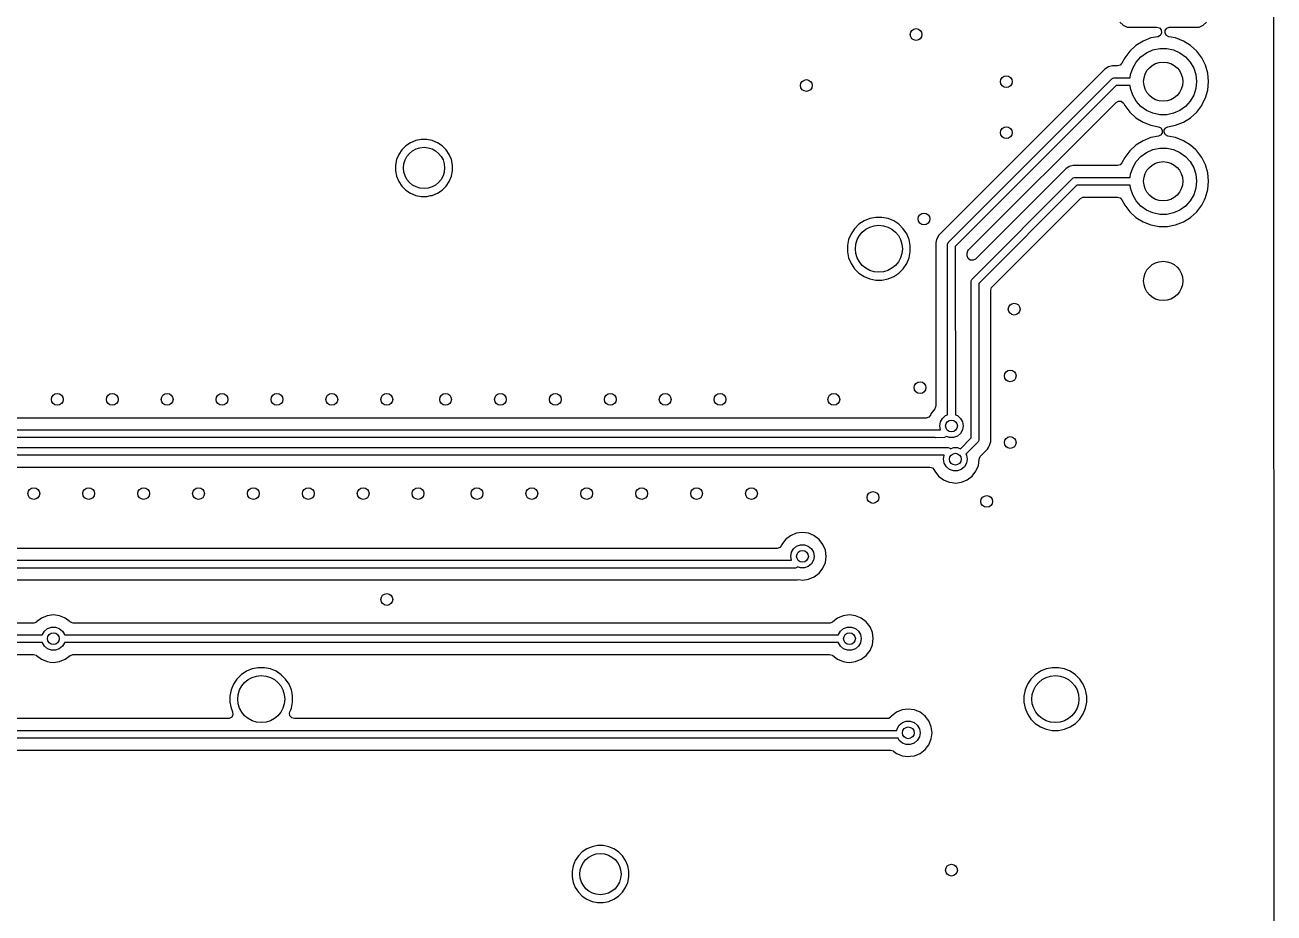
# Model space of a CAD drawing. Extents: x 0.7 to 11, y -6.1 to -1.6.
# Drawn here: x 9.727 to 10.981, y -4.897 to -4.006 of the extents above; entities that cross this region are included whole.
import ezdxf

# ---------------------------------------------------------------- set-up
doc = ezdxf.new("R2010")
doc.units = 0
doc.header["$MEASUREMENT"] = 0
doc.layers.add('BLACK', color=7, linetype='CONTINUOUS')

msp = doc.modelspace()

# ---------------------------------------------------------------- linework, layer by layer
at = {"layer": 'BLACK', "linetype": 'CONTINUOUS'}
for p, q in [((10.98, -2.3775), (10.9813, -5.1234)), ((10.8267, -4.0033), (10.8298, -4.0064)), ((10.8298, -4.0064), (10.8339, -4.0082)), ((10.8339, -4.0082), (10.8348, -4.0083)), ((10.8348, -4.0083), (10.8635, -4.0083)), ((10.8635, -4.0083), (10.8662, -4.0091)), ((10.8662, -4.0091), (10.868, -4.0111)), ((10.868, -4.0111), (10.8684, -4.0139)), ((10.8719, -4.0143), (10.872, -4.0116)), ((10.872, -4.0116), (10.8736, -4.0093)), ((10.8736, -4.0093), (10.8761, -4.0083)), ((10.8761, -4.0083), (10.8766, -4.0083)), ((10.8766, -4.0083), (10.9053, -4.0083)), ((10.9053, -4.0083), (10.9063, -4.0082)), ((10.9053, -4.0083), (10.9053, -4.0083)), ((10.9053, -4.0083), (10.9053, -4.0083)), ((10.9063, -4.0082), (10.9103, -4.0064)), ((10.9063, -4.0082), (10.9063, -4.0082)), ((10.9063, -4.0082), (10.9063, -4.0082)), ((10.9103, -4.0064), (10.9135, -4.0033)), ((10.8498, -4.0223), (10.8427, -4.0267)), ((10.8576, -4.0192), (10.8498, -4.0223)), ((10.8498, -4.0223), (10.8498, -4.0223)), ((10.8622, -4.0184), (10.8576, -4.0192)), ((10.8576, -4.0192), (10.8576, -4.0192)), ((10.8576, -4.0192), (10.8576, -4.0192)), ((10.8644, -4.018), (10.8622, -4.0184)), ((10.8649, -4.0179), (10.8644, -4.018)), ((10.8672, -4.0164), (10.8649, -4.0179)), ((10.8684, -4.0139), (10.8672, -4.0164)), ((10.8733, -4.0167), (10.8719, -4.0143)), ((10.8757, -4.018), (10.8733, -4.0167)), ((10.8825, -4.0192), (10.8757, -4.018)), ((10.8864, -4.0208), (10.8825, -4.0192)), ((10.8904, -4.0223), (10.8864, -4.0208)), ((10.8975, -4.0267), (10.8904, -4.0223)), ((10.8904, -4.0223), (10.8904, -4.0223)), ((10.8365, -4.0323), (10.8314, -4.039)), ((10.8427, -4.0267), (10.8365, -4.0323)), ((10.8477, -4.0381), (10.8533, -4.034)), ((10.8533, -4.034), (10.8597, -4.0312)), ((10.8597, -4.0312), (10.8666, -4.0297)), ((10.8666, -4.0297), (10.8736, -4.0297)), ((10.8736, -4.0297), (10.8804, -4.0312)), ((10.8804, -4.0312), (10.8868, -4.034)), ((10.8868, -4.034), (10.8925, -4.0381)), ((10.9037, -4.0323), (10.8975, -4.0267)), ((10.9088, -4.039), (10.9037, -4.0323)), ((10.8152, -4.0483), (10.8116, -4.0504)), ((10.8192, -4.0472), (10.8152, -4.0483)), ((10.8152, -4.0483), (10.8152, -4.0483)), ((10.8243, -4.0472), (10.8192, -4.0472)), ((10.8268, -4.0465), (10.8243, -4.0472)), ((10.8287, -4.0445), (10.8268, -4.0465)), ((10.8314, -4.039), (10.8287, -4.0445)), ((10.8373, -4.056), (10.8395, -4.0494)), ((10.8395, -4.0494), (10.843, -4.0433)), ((10.843, -4.0433), (10.8477, -4.0381)), ((10.8925, -4.0381), (10.8972, -4.0433)), ((10.8972, -4.0433), (10.9007, -4.0494)), ((10.9007, -4.0494), (10.9028, -4.056)), ((10.9125, -4.0466), (10.9088, -4.039)), ((10.9148, -4.0546), (10.9125, -4.0466)), ((10.9125, -4.0466), (10.9125, -4.0466)), ((10.9125, -4.0466), (10.9125, -4.0466)), ((10.8116, -4.0504), (10.6449, -4.2171)), ((10.6542, -4.2246), (10.8185, -4.0602)), ((10.8185, -4.0602), (10.8191, -4.0597)), ((10.8191, -4.0597), (10.8195, -4.0595)), ((10.8195, -4.0595), (10.8205, -4.0591)), ((10.8205, -4.0591), (10.837, -4.0591)), ((10.837, -4.0591), (10.8373, -4.056)), ((10.9028, -4.056), (10.9035, -4.063)), ((10.9156, -4.063), (10.9148, -4.0546)), ((10.8228, -4.0669), (10.6613, -4.2285)), ((10.837, -4.0669), (10.8228, -4.0669)), ((10.8373, -4.0699), (10.837, -4.0669)), ((10.8395, -4.0766), (10.8373, -4.0699)), ((10.9028, -4.0699), (10.9007, -4.0766)), ((10.9035, -4.063), (10.9028, -4.0699)), ((10.9125, -4.0794), (10.9148, -4.0714)), ((10.9148, -4.0714), (10.9156, -4.063)), ((10.6747, -4.2319), (10.8227, -4.0839)), ((10.8227, -4.0839), (10.8251, -4.0825)), ((10.8251, -4.0825), (10.8278, -4.0827)), ((10.8278, -4.0827), (10.83, -4.0844)), ((10.83, -4.0844), (10.8305, -4.0851)), ((10.8305, -4.0851), (10.8314, -4.0869)), ((10.8314, -4.0869), (10.8365, -4.0936)), ((10.843, -4.0827), (10.8395, -4.0766)), ((10.8477, -4.0879), (10.843, -4.0827)), ((10.8533, -4.092), (10.8477, -4.0879)), ((10.8925, -4.0879), (10.8868, -4.092)), ((10.8972, -4.0827), (10.8925, -4.0879)), ((10.9007, -4.0766), (10.8972, -4.0827)), ((10.9037, -4.0936), (10.9088, -4.0869)), ((10.9088, -4.0869), (10.9096, -4.0851)), ((10.9096, -4.0851), (10.9125, -4.0794)), ((10.9125, -4.0794), (10.9125, -4.0794)), ((10.9125, -4.0794), (10.9125, -4.0794)), ((10.8365, -4.0936), (10.8427, -4.0993)), ((10.8427, -4.0993), (10.8498, -4.1037)), ((10.8597, -4.0948), (10.8533, -4.092)), ((10.8666, -4.0963), (10.8597, -4.0948)), ((10.8736, -4.0963), (10.8666, -4.0963)), ((10.8804, -4.0948), (10.8736, -4.0963)), ((10.8868, -4.092), (10.8804, -4.0948)), ((10.8904, -4.1037), (10.8975, -4.0993)), ((10.8975, -4.0993), (10.9037, -4.0936)), ((10.8498, -4.1037), (10.8576, -4.1067)), ((10.8576, -4.1067), (10.8654, -4.1082)), ((10.8654, -4.1082), (10.8678, -4.1094)), ((10.8678, -4.1094), (10.8692, -4.1118)), ((10.8692, -4.1118), (10.8691, -4.1146)), ((10.8709, -4.1142), (10.8711, -4.1114)), ((10.8711, -4.1114), (10.8726, -4.1092)), ((10.8726, -4.1092), (10.8748, -4.1082)), ((10.8748, -4.1082), (10.8825, -4.1067)), ((10.8825, -4.1067), (10.8904, -4.1037)), ((10.1144, -4.1243), (10.1097, -4.1274)), ((10.1196, -4.1221), (10.1144, -4.1243)), ((10.1144, -4.1243), (10.1144, -4.1243)), ((10.1251, -4.121), (10.1196, -4.1221)), ((10.1196, -4.1221), (10.1196, -4.1221)), ((10.1308, -4.121), (10.1251, -4.121)), ((10.1251, -4.121), (10.1251, -4.121)), ((10.1363, -4.1221), (10.1308, -4.121)), ((10.1308, -4.121), (10.1308, -4.121)), ((10.1415, -4.1243), (10.1363, -4.1221)), ((10.1363, -4.1221), (10.1363, -4.1221)), ((10.1462, -4.1274), (10.1415, -4.1243)), ((10.1415, -4.1243), (10.1415, -4.1243)), ((10.8498, -4.1223), (10.8427, -4.1267)), ((10.8576, -4.1192), (10.8498, -4.1223)), ((10.8498, -4.1223), (10.8498, -4.1223)), ((10.8654, -4.1178), (10.8576, -4.1192)), ((10.8576, -4.1192), (10.8576, -4.1192)), ((10.8576, -4.1192), (10.8576, -4.1192)), ((10.8675, -4.1168), (10.8654, -4.1178)), ((10.8691, -4.1146), (10.8675, -4.1168)), ((10.8723, -4.1165), (10.8709, -4.1142)), ((10.8748, -4.1178), (10.8723, -4.1165)), ((10.8825, -4.1192), (10.8748, -4.1178)), ((10.8864, -4.1208), (10.8825, -4.1192)), ((10.8904, -4.1223), (10.8864, -4.1208)), ((10.8975, -4.1267), (10.8904, -4.1223)), ((10.8904, -4.1223), (10.8904, -4.1223)), ((10.1026, -4.1361), (10.1005, -4.1413)), ((10.1058, -4.1314), (10.1026, -4.1361)), ((10.1026, -4.1361), (10.1026, -4.1361)), ((10.1097, -4.1274), (10.1058, -4.1314)), ((10.1058, -4.1314), (10.1058, -4.1314)), ((10.1097, -4.1274), (10.1097, -4.1274)), ((10.1501, -4.1314), (10.1462, -4.1274)), ((10.1462, -4.1274), (10.1462, -4.1274)), ((10.1533, -4.1361), (10.1501, -4.1314)), ((10.1501, -4.1314), (10.1501, -4.1314)), ((10.1554, -4.1413), (10.1533, -4.1361)), ((10.1533, -4.1361), (10.1533, -4.1361)), ((10.1533, -4.1361), (10.1533, -4.1361)), ((10.8365, -4.1323), (10.8314, -4.139)), ((10.8427, -4.1267), (10.8365, -4.1323)), ((10.8477, -4.1381), (10.8533, -4.134)), ((10.8533, -4.134), (10.8597, -4.1312)), ((10.8597, -4.1312), (10.8666, -4.1297)), ((10.8666, -4.1297), (10.8736, -4.1297)), ((10.8736, -4.1297), (10.8804, -4.1312)), ((10.8804, -4.1312), (10.8868, -4.134)), ((10.8868, -4.134), (10.8925, -4.1381)), ((10.9027, -4.1314), (10.8975, -4.1267)), ((10.9037, -4.1323), (10.9027, -4.1314)), ((10.9088, -4.139), (10.9037, -4.1323)), ((10.1005, -4.1413), (10.0994, -4.1468)), ((10.0994, -4.1468), (10.0994, -4.1468)), ((10.0994, -4.1468), (10.0994, -4.1524)), ((10.1005, -4.1413), (10.1005, -4.1413)), ((10.1565, -4.1468), (10.1554, -4.1413)), ((10.1554, -4.1413), (10.1554, -4.1413)), ((10.1554, -4.1413), (10.1554, -4.1413)), ((10.1565, -4.1524), (10.1565, -4.1468)), ((10.1565, -4.1468), (10.1565, -4.1468)), ((10.7722, -4.1504), (10.6816, -4.241)), ((10.7758, -4.1483), (10.7722, -4.1504)), ((10.7771, -4.1479), (10.7758, -4.1483)), ((10.7798, -4.1472), (10.7771, -4.1479)), ((10.784, -4.1472), (10.7798, -4.1472)), ((10.7843, -4.1472), (10.784, -4.1472)), ((10.8243, -4.1472), (10.7843, -4.1472)), ((10.7843, -4.1472), (10.7843, -4.1472)), ((10.8268, -4.1465), (10.8243, -4.1472)), ((10.8287, -4.1445), (10.8268, -4.1465)), ((10.8314, -4.139), (10.8287, -4.1445)), ((10.8373, -4.156), (10.8395, -4.1494)), ((10.8395, -4.1494), (10.843, -4.1433)), ((10.843, -4.1433), (10.8477, -4.1381)), ((10.8925, -4.1381), (10.8972, -4.1433)), ((10.8972, -4.1433), (10.9007, -4.1494)), ((10.9007, -4.1494), (10.9028, -4.156)), ((10.9125, -4.1466), (10.9088, -4.139)), ((10.9148, -4.1546), (10.9125, -4.1466)), ((10.9125, -4.1466), (10.9125, -4.1466)), ((10.9125, -4.1466), (10.9125, -4.1466)), ((10.0994, -4.1524), (10.0994, -4.1524)), ((10.0994, -4.1524), (10.0994, -4.1524)), ((10.0994, -4.1524), (10.1005, -4.1579)), ((10.1005, -4.1579), (10.1005, -4.1579)), ((10.1005, -4.1579), (10.1026, -4.1631)), ((10.1026, -4.1631), (10.1026, -4.1631)), ((10.1026, -4.1631), (10.1058, -4.1678)), ((10.1501, -4.1678), (10.1533, -4.1631)), ((10.1533, -4.1631), (10.1554, -4.1579)), ((10.1554, -4.1579), (10.1565, -4.1524)), ((10.6778, -4.2616), (10.7791, -4.1602)), ((10.7791, -4.1602), (10.7797, -4.1597)), ((10.7797, -4.1597), (10.7811, -4.1591)), ((10.7811, -4.1591), (10.837, -4.1591)), ((10.837, -4.1591), (10.8373, -4.156)), ((10.9028, -4.156), (10.9035, -4.163)), ((10.9035, -4.163), (10.9028, -4.1699)), ((10.9156, -4.163), (10.9148, -4.1546)), ((10.9148, -4.1714), (10.9156, -4.163)), ((10.1058, -4.1678), (10.1058, -4.1678)), ((10.1058, -4.1678), (10.1097, -4.1718)), ((10.1097, -4.1718), (10.1097, -4.1718)), ((10.1097, -4.1718), (10.1144, -4.1749)), ((10.1144, -4.1749), (10.1144, -4.1749)), ((10.1144, -4.1749), (10.1144, -4.1749)), ((10.1144, -4.1749), (10.1196, -4.1771)), ((10.1363, -4.1771), (10.1415, -4.1749)), ((10.1415, -4.1749), (10.1462, -4.1718)), ((10.1462, -4.1718), (10.1501, -4.1678)), ((10.7834, -4.1669), (10.685, -4.2655)), ((10.837, -4.1669), (10.7834, -4.1669)), ((10.8373, -4.1699), (10.837, -4.1669)), ((10.8395, -4.1766), (10.8373, -4.1699)), ((10.9028, -4.1699), (10.9007, -4.1766)), ((10.9125, -4.1794), (10.9148, -4.1714)), ((10.1196, -4.1771), (10.1196, -4.1771)), ((10.1196, -4.1771), (10.1196, -4.1771)), ((10.1196, -4.1771), (10.1251, -4.1782)), ((10.1251, -4.1782), (10.1251, -4.1782)), ((10.1251, -4.1782), (10.1308, -4.1782)), ((10.1308, -4.1782), (10.1345, -4.1774)), ((10.1345, -4.1774), (10.1363, -4.1771)), ((10.6983, -4.2689), (10.787, -4.1802)), ((10.787, -4.1802), (10.7894, -4.1789)), ((10.7894, -4.1789), (10.7904, -4.1788)), ((10.7904, -4.1788), (10.8243, -4.1788)), ((10.8243, -4.1788), (10.8269, -4.1795)), ((10.8269, -4.1795), (10.8287, -4.1815)), ((10.8287, -4.1815), (10.8314, -4.1869)), ((10.8314, -4.1869), (10.8314, -4.1869)), ((10.8314, -4.1869), (10.8365, -4.1936)), ((10.843, -4.1827), (10.8395, -4.1766)), ((10.8477, -4.1879), (10.843, -4.1827)), ((10.8533, -4.192), (10.8477, -4.1879)), ((10.8925, -4.1879), (10.8868, -4.192)), ((10.8972, -4.1827), (10.8925, -4.1879)), ((10.9007, -4.1766), (10.8972, -4.1827)), ((10.9037, -4.1936), (10.9088, -4.1869)), ((10.9088, -4.1869), (10.9115, -4.1815)), ((10.9115, -4.1815), (10.9125, -4.1794)), ((10.9125, -4.1794), (10.9125, -4.1794)), ((10.9125, -4.1794), (10.9125, -4.1794)), ((10.5755, -4.2004), (10.5697, -4.2028)), ((10.5815, -4.1992), (10.5755, -4.2004)), ((10.5755, -4.2004), (10.5755, -4.2004)), ((10.5877, -4.1992), (10.5815, -4.1992)), ((10.5815, -4.1992), (10.5815, -4.1992)), ((10.5938, -4.2004), (10.5877, -4.1992)), ((10.5877, -4.1992), (10.5877, -4.1992)), ((10.5996, -4.2028), (10.5938, -4.2004)), ((10.5938, -4.2004), (10.5938, -4.2004)), ((10.8365, -4.1936), (10.8427, -4.1993)), ((10.8427, -4.1993), (10.8498, -4.2037)), ((10.8597, -4.1948), (10.8533, -4.192)), ((10.8666, -4.1963), (10.8597, -4.1948)), ((10.8736, -4.1963), (10.8666, -4.1963)), ((10.8804, -4.1948), (10.8736, -4.1963)), ((10.8868, -4.192), (10.8804, -4.1948)), ((10.8904, -4.2037), (10.8975, -4.1993)), ((10.8975, -4.1993), (10.9037, -4.1936)), ((10.5602, -4.2106), (10.5567, -4.2158)), ((10.5646, -4.2062), (10.5602, -4.2106)), ((10.5602, -4.2106), (10.5602, -4.2106)), ((10.5697, -4.2028), (10.5646, -4.2062)), ((10.5646, -4.2062), (10.5646, -4.2062)), ((10.5697, -4.2028), (10.5697, -4.2028)), ((10.6047, -4.2062), (10.5996, -4.2028)), ((10.5996, -4.2028), (10.5996, -4.2028)), ((10.6091, -4.2106), (10.6047, -4.2062)), ((10.6047, -4.2062), (10.6047, -4.2062)), ((10.6126, -4.2158), (10.6091, -4.2106)), ((10.6091, -4.2106), (10.6091, -4.2106)), ((10.8498, -4.2037), (10.8576, -4.2067)), ((10.8576, -4.2067), (10.8659, -4.2083)), ((10.8659, -4.2083), (10.8659, -4.2083)), ((10.8659, -4.2083), (10.8743, -4.2083)), ((10.8743, -4.2083), (10.8825, -4.2067)), ((10.8743, -4.2083), (10.8743, -4.2083)), ((10.8825, -4.2067), (10.8904, -4.2037)), ((10.5543, -4.2215), (10.5531, -4.2276)), ((10.5567, -4.2158), (10.5543, -4.2215)), ((10.5543, -4.2215), (10.5543, -4.2215)), ((10.5567, -4.2158), (10.5567, -4.2158)), ((10.6146, -4.2207), (10.6126, -4.2158)), ((10.6126, -4.2158), (10.6126, -4.2158)), ((10.615, -4.2215), (10.6146, -4.2207)), ((10.6162, -4.2276), (10.615, -4.2215)), ((10.615, -4.2215), (10.615, -4.2215)), ((10.6426, -4.2215), (10.6417, -4.2247)), ((10.6417, -4.2247), (10.6417, -4.3885)), ((10.6427, -4.221), (10.6426, -4.2215)), ((10.6428, -4.2207), (10.6427, -4.221)), ((10.6449, -4.2171), (10.6428, -4.2207)), ((10.6449, -4.2171), (10.6449, -4.2171)), ((10.6536, -4.226), (10.6542, -4.2246)), ((10.5531, -4.2276), (10.5531, -4.2338)), ((10.5531, -4.2338), (10.5543, -4.2399)), ((10.615, -4.2399), (10.6162, -4.2338)), ((10.6162, -4.2338), (10.6162, -4.2276)), ((10.6162, -4.2276), (10.6162, -4.2276)), ((10.6162, -4.2276), (10.6162, -4.2276)), ((10.6535, -4.2268), (10.6536, -4.226)), ((10.6536, -4.3975), (10.6535, -4.2268)), ((10.6613, -4.2285), (10.6614, -4.3975)), ((10.6732, -4.2353), (10.674, -4.2327)), ((10.6732, -4.2375), (10.6732, -4.2353)), ((10.6733, -4.2379), (10.6732, -4.2375)), ((10.6742, -4.2405), (10.6733, -4.2379)), ((10.674, -4.2327), (10.6747, -4.2319)), ((10.5543, -4.2399), (10.5543, -4.2399)), ((10.5543, -4.2399), (10.5567, -4.2456)), ((10.5567, -4.2456), (10.5567, -4.2456)), ((10.5567, -4.2456), (10.5602, -4.2508)), ((10.5602, -4.2508), (10.5602, -4.2508)), ((10.5602, -4.2508), (10.5646, -4.2552)), ((10.6047, -4.2552), (10.6091, -4.2508)), ((10.6091, -4.2508), (10.6126, -4.2456)), ((10.6126, -4.2456), (10.615, -4.2399)), ((10.6764, -4.2421), (10.6742, -4.2405)), ((10.6792, -4.2423), (10.6764, -4.2421)), ((10.6816, -4.241), (10.6792, -4.2423)), ((10.5646, -4.2552), (10.5646, -4.2552)), ((10.5646, -4.2552), (10.5697, -4.2586)), ((10.5697, -4.2586), (10.5697, -4.2586)), ((10.5697, -4.2586), (10.5755, -4.261)), ((10.5755, -4.261), (10.5755, -4.261)), ((10.5755, -4.261), (10.5815, -4.2622)), ((10.5815, -4.2622), (10.5815, -4.2622)), ((10.5815, -4.2622), (10.5815, -4.2622)), ((10.5815, -4.2622), (10.5877, -4.2622)), ((10.5877, -4.2622), (10.5938, -4.261)), ((10.5877, -4.2622), (10.5877, -4.2622)), ((10.5938, -4.261), (10.5996, -4.2586)), ((10.5996, -4.2586), (10.6047, -4.2552)), ((10.6772, -4.263), (10.6778, -4.2616)), ((10.6772, -4.2638), (10.6772, -4.263)), ((10.6772, -4.4205), (10.6772, -4.2638)), ((10.685, -4.2655), (10.685, -4.4222)), ((10.6969, -4.2723), (10.6976, -4.2697)), ((10.6969, -4.4202), (10.6969, -4.2723)), ((10.6976, -4.2697), (10.6983, -4.2689)), ((10.6417, -4.3885), (10.6409, -4.3912)), ((10.6319, -4.4006), (5.3019, -4.4006)), ((10.6321, -4.4006), (10.6319, -4.4006)), ((10.6347, -4.3997), (10.6321, -4.4006)), ((10.6364, -4.3976), (10.6347, -4.3997)), ((10.6368, -4.3965), (10.6364, -4.3976)), ((10.6407, -4.3915), (10.6368, -4.3965)), ((10.6409, -4.3912), (10.6407, -4.3915)), ((10.6464, -4.4044), (10.6484, -4.4009)), ((10.6484, -4.4009), (10.6516, -4.3982)), ((10.6516, -4.3982), (10.6536, -4.3975)), ((10.6614, -4.3975), (10.6634, -4.3982)), ((10.6634, -4.3982), (10.6665, -4.4009)), ((10.6665, -4.4009), (10.6686, -4.4044)), ((5.2987, -4.4125), (10.6417, -4.4124)), ((10.6417, -4.4124), (10.6424, -4.4125)), ((10.6424, -4.4125), (10.6464, -4.4124)), ((10.6457, -4.4085), (10.6464, -4.4044)), ((10.6464, -4.4124), (10.6457, -4.4085)), ((10.6686, -4.4125), (10.6665, -4.4161)), ((10.6686, -4.4044), (10.6693, -4.4085)), ((10.6693, -4.4085), (10.6686, -4.4125)), ((10.641, -4.4202), (5.301, -4.4203)), ((10.6417, -4.4203), (10.641, -4.4202)), ((10.6504, -4.4202), (10.6417, -4.4203)), ((10.6518, -4.4196), (10.6504, -4.4202)), ((10.6524, -4.4191), (10.6518, -4.4196)), ((10.6525, -4.419), (10.6524, -4.4191)), ((10.6554, -4.4201), (10.6525, -4.419)), ((10.6595, -4.4201), (10.6554, -4.4201)), ((10.6634, -4.4187), (10.6595, -4.4201)), ((10.6665, -4.4161), (10.6634, -4.4187)), ((10.6665, -4.4314), (10.6772, -4.4205)), ((10.6844, -4.4244), (10.672, -4.4369)), ((10.685, -4.423), (10.6844, -4.4244)), ((10.685, -4.4222), (10.685, -4.423)), ((10.6958, -4.4283), (10.6969, -4.4243)), ((10.6969, -4.4243), (10.6969, -4.4202)), ((5.3061, -4.4302), (10.6417, -4.4301)), ((10.641, -4.4379), (5.3083, -4.438)), ((10.6417, -4.438), (10.641, -4.4379)), ((10.641, -4.4379), (10.641, -4.4379)), ((10.6417, -4.4301), (10.6424, -4.4302)), ((10.6503, -4.4379), (10.6417, -4.438)), ((10.6424, -4.4302), (10.6535, -4.4301)), ((10.6496, -4.4419), (10.6503, -4.4379)), ((10.6535, -4.4301), (10.6543, -4.4302)), ((10.6543, -4.4302), (10.6557, -4.4308)), ((10.6557, -4.4308), (10.6564, -4.4314)), ((10.6564, -4.4314), (10.6594, -4.4303)), ((10.6594, -4.4303), (10.6635, -4.4303)), ((10.6635, -4.4303), (10.6665, -4.4314)), ((10.672, -4.4369), (10.6725, -4.4379)), ((10.6725, -4.4379), (10.6732, -4.4419)), ((10.6864, -4.4393), (10.6867, -4.439)), ((10.6867, -4.439), (10.6904, -4.4353)), ((10.6904, -4.4353), (10.6908, -4.4349)), ((10.6904, -4.4353), (10.6904, -4.4353)), ((10.6908, -4.4349), (10.6937, -4.4319)), ((10.6908, -4.4349), (10.6908, -4.4349)), ((10.6937, -4.4319), (10.6948, -4.43)), ((10.6948, -4.43), (10.6958, -4.4283)), ((7.4786, -4.4498), (10.6358, -4.4498)), ((10.6358, -4.4498), (10.6385, -4.4506)), ((10.6385, -4.4506), (10.6403, -4.4527)), ((10.6503, -4.446), (10.6496, -4.4419)), ((10.6524, -4.4495), (10.6503, -4.446)), ((10.6555, -4.4522), (10.6524, -4.4495)), ((10.6705, -4.4495), (10.6673, -4.4522)), ((10.6725, -4.446), (10.6705, -4.4495)), ((10.6732, -4.4419), (10.6725, -4.446)), ((10.6821, -4.4539), (10.6845, -4.4481)), ((10.6845, -4.4481), (10.6853, -4.4419)), ((10.6853, -4.4418), (10.6864, -4.4393)), ((10.6853, -4.4419), (10.6853, -4.4418)), ((10.6853, -4.4419), (10.6853, -4.4419)), ((10.6403, -4.4527), (10.6403, -4.4528)), ((10.6403, -4.4528), (10.6408, -4.4539)), ((10.6408, -4.4539), (10.6408, -4.4539)), ((10.6408, -4.4539), (10.6408, -4.4539)), ((10.6408, -4.4539), (10.6446, -4.4588)), ((10.6446, -4.4588), (10.6495, -4.4626)), ((10.6495, -4.4626), (10.6552, -4.465)), ((10.6594, -4.4536), (10.6555, -4.4522)), ((10.6635, -4.4536), (10.6594, -4.4536)), ((10.6673, -4.4522), (10.6635, -4.4536)), ((10.6676, -4.465), (10.6733, -4.4626)), ((10.6733, -4.4626), (10.6783, -4.4588)), ((10.6783, -4.4588), (10.6821, -4.4539)), ((10.6552, -4.465), (10.6583, -4.4654)), ((10.6583, -4.4654), (10.6614, -4.4658)), ((10.6614, -4.4658), (10.6635, -4.4655)), ((10.6614, -4.4658), (10.6614, -4.4658)), ((10.6614, -4.4658), (10.6614, -4.4658)), ((10.6635, -4.4655), (10.6676, -4.465)), ((10.491, -4.5225), (10.4872, -4.5274)), ((10.496, -4.5187), (10.491, -4.5225)), ((10.5017, -4.5163), (10.496, -4.5187)), ((10.5079, -4.5155), (10.5017, -4.5163)), ((10.5017, -4.5163), (10.5017, -4.5163)), ((10.514, -4.5163), (10.5079, -4.5155)), ((10.5079, -4.5155), (10.5079, -4.5155)), ((10.5194, -4.5186), (10.514, -4.5163)), ((10.514, -4.5163), (10.514, -4.5163)), ((10.5198, -4.5187), (10.5194, -4.5186)), ((10.5247, -4.5225), (10.5198, -4.5187)), ((10.5285, -4.5274), (10.5247, -4.5225)), ((10.4823, -4.5315), (6.8118, -4.5315)), ((10.4825, -4.5315), (10.4823, -4.5315)), ((10.4851, -4.5306), (10.4825, -4.5315)), ((10.4868, -4.5285), (10.4851, -4.5306)), ((10.4872, -4.5274), (10.4868, -4.5285)), ((10.4961, -4.5394), (10.4968, -4.5353)), ((10.4968, -4.5433), (10.4961, -4.5394)), ((10.4968, -4.5353), (10.4988, -4.5318)), ((10.4988, -4.5318), (10.502, -4.5291)), ((10.502, -4.5291), (10.5058, -4.5277)), ((10.5058, -4.5277), (10.5099, -4.5277)), ((10.5099, -4.5277), (10.5138, -4.5291)), ((10.5138, -4.5291), (10.5169, -4.5318)), ((10.5169, -4.5318), (10.519, -4.5353)), ((10.519, -4.5353), (10.5197, -4.5394)), ((10.5197, -4.5394), (10.519, -4.5434)), ((10.5309, -4.5332), (10.5285, -4.5274)), ((10.5317, -4.5394), (10.5309, -4.5332)), ((10.5309, -4.5455), (10.5317, -4.5394)), ((10.5008, -4.5511), (5.5835, -4.5512)), ((5.5866, -4.5434), (10.4968, -4.5433)), ((10.5022, -4.5505), (10.5008, -4.5511)), ((10.5028, -4.55), (10.5022, -4.5505)), ((10.5029, -4.5499), (10.5028, -4.55)), ((10.5058, -4.551), (10.5029, -4.5499)), ((10.5099, -4.551), (10.5058, -4.551)), ((10.5138, -4.5496), (10.5099, -4.551)), ((10.5169, -4.547), (10.5138, -4.5496)), ((10.519, -4.5434), (10.5169, -4.547)), ((10.5247, -4.5562), (10.5285, -4.5513)), ((10.5285, -4.5513), (10.5309, -4.5455)), ((8.2939, -4.563), (10.5021, -4.563)), ((10.5021, -4.563), (10.5025, -4.5629)), ((10.5021, -4.563), (10.5021, -4.563)), ((10.5025, -4.5629), (10.5044, -4.5628)), ((10.5044, -4.5628), (10.5079, -4.5632)), ((10.5079, -4.5632), (10.514, -4.5624)), ((10.514, -4.5624), (10.5198, -4.56)), ((10.5198, -4.56), (10.5247, -4.5562)), ((9.744, -4.6014), (9.739, -4.6052)), ((9.7497, -4.599), (9.744, -4.6014)), ((9.744, -4.6014), (9.744, -4.6014)), ((9.7559, -4.5982), (9.7497, -4.599)), ((9.7497, -4.599), (9.7497, -4.599)), ((9.7621, -4.599), (9.7559, -4.5982)), ((9.7559, -4.5982), (9.7559, -4.5982)), ((9.767, -4.601), (9.7621, -4.599)), ((9.7621, -4.599), (9.7621, -4.599)), ((9.7678, -4.6014), (9.767, -4.601)), ((9.7728, -4.6052), (9.7678, -4.6014)), ((10.5432, -4.6014), (10.5383, -4.6052)), ((10.5489, -4.599), (10.5432, -4.6014)), ((10.5432, -4.6014), (10.5432, -4.6014)), ((10.5551, -4.5982), (10.5489, -4.599)), ((10.5489, -4.599), (10.5489, -4.599)), ((10.5613, -4.599), (10.5551, -4.5982)), ((10.5551, -4.5982), (10.5551, -4.5982)), ((10.5662, -4.601), (10.5613, -4.599)), ((10.5613, -4.599), (10.5613, -4.599)), ((10.567, -4.6014), (10.5662, -4.601)), ((10.572, -4.6052), (10.567, -4.6014)), ((9.736, -4.6063), (9.0672, -4.6063)), ((9.7364, -4.6063), (9.736, -4.6063)), ((9.7389, -4.6053), (9.7364, -4.6063)), ((9.739, -4.6052), (9.7389, -4.6053)), ((9.739, -4.6052), (9.739, -4.6052)), ((9.7448, -4.618), (9.7469, -4.6145)), ((9.7469, -4.6145), (9.75, -4.6118)), ((9.75, -4.6118), (9.7539, -4.6104)), ((9.7539, -4.6104), (9.758, -4.6104)), ((9.758, -4.6104), (9.7618, -4.6118)), ((9.7618, -4.6118), (9.765, -4.6145)), ((9.765, -4.6145), (9.767, -4.618)), ((9.7729, -4.6053), (9.7728, -4.6052)), ((9.7728, -4.6052), (9.7728, -4.6052)), ((9.7732, -4.6055), (9.7729, -4.6053)), ((9.7758, -4.6063), (9.7732, -4.6055)), ((10.5352, -4.6063), (9.7758, -4.6063)), ((10.5356, -4.6063), (10.5352, -4.6063)), ((10.5381, -4.6053), (10.5356, -4.6063)), ((10.5383, -4.6052), (10.5381, -4.6053)), ((10.5383, -4.6052), (10.5383, -4.6052)), ((10.544, -4.618), (10.5461, -4.6145)), ((10.5461, -4.6145), (10.5492, -4.6118)), ((10.5492, -4.6118), (10.5531, -4.6104)), ((10.5531, -4.6104), (10.5572, -4.6104)), ((10.5572, -4.6104), (10.561, -4.6118)), ((10.561, -4.6118), (10.5642, -4.6145)), ((10.5642, -4.6145), (10.5662, -4.618)), ((10.5758, -4.6101), (10.572, -4.6052)), ((10.5782, -4.6159), (10.5758, -4.6101)), ((9.0584, -4.6182), (9.7448, -4.6181)), ((9.7448, -4.6259), (9.0584, -4.626)), ((9.7448, -4.6181), (9.7448, -4.618)), ((9.7448, -4.6261), (9.7448, -4.6259)), ((9.7469, -4.6296), (9.7448, -4.6261)), ((9.767, -4.6261), (9.765, -4.6296)), ((9.767, -4.618), (9.767, -4.6182)), ((9.767, -4.6182), (10.544, -4.6181)), ((10.544, -4.6259), (9.767, -4.626)), ((9.767, -4.626), (9.767, -4.6261)), ((10.544, -4.6181), (10.544, -4.618)), ((10.544, -4.6261), (10.544, -4.6259)), ((10.5461, -4.6296), (10.544, -4.6261)), ((10.5662, -4.6261), (10.5642, -4.6296)), ((10.5662, -4.618), (10.5669, -4.622)), ((10.5669, -4.622), (10.5662, -4.6261)), ((10.579, -4.622), (10.5782, -4.6159)), ((10.5782, -4.6159), (10.5782, -4.6159)), ((10.5782, -4.6282), (10.579, -4.622)), ((10.579, -4.622), (10.579, -4.622)), ((9.0672, -4.6378), (9.736, -4.6378)), ((9.736, -4.6378), (9.7386, -4.6386)), ((9.7386, -4.6386), (9.7389, -4.6388)), ((9.7389, -4.6388), (9.739, -4.6389)), ((9.739, -4.6389), (9.739, -4.6389)), ((9.739, -4.6389), (9.744, -4.6427)), ((9.75, -4.6323), (9.7469, -4.6296)), ((9.7539, -4.6337), (9.75, -4.6323)), ((9.758, -4.6337), (9.7539, -4.6337)), ((9.7618, -4.6323), (9.758, -4.6337)), ((9.765, -4.6296), (9.7618, -4.6323)), ((9.7678, -4.6427), (9.7728, -4.6389)), ((9.7728, -4.6389), (9.7729, -4.6388)), ((9.7728, -4.6389), (9.7728, -4.6389)), ((9.7729, -4.6388), (9.7754, -4.6378)), ((9.7754, -4.6378), (9.7758, -4.6378)), ((9.7758, -4.6378), (10.5352, -4.6378)), ((10.5352, -4.6378), (10.5378, -4.6386)), ((10.5378, -4.6386), (10.5381, -4.6388)), ((10.5381, -4.6388), (10.5383, -4.6389)), ((10.5383, -4.6389), (10.5383, -4.6389)), ((10.5383, -4.6389), (10.5432, -4.6427)), ((10.5492, -4.6323), (10.5461, -4.6296)), ((10.5531, -4.6337), (10.5492, -4.6323)), ((10.5572, -4.6337), (10.5531, -4.6337)), ((10.561, -4.6323), (10.5572, -4.6337)), ((10.5642, -4.6296), (10.561, -4.6323)), ((10.567, -4.6427), (10.572, -4.6389)), ((10.572, -4.6389), (10.5758, -4.634)), ((10.5758, -4.634), (10.5782, -4.6282)), ((9.744, -4.6427), (9.7497, -4.6451)), ((9.7497, -4.6451), (9.7528, -4.6455)), ((9.7528, -4.6455), (9.7559, -4.6459)), ((9.7559, -4.6459), (9.758, -4.6456)), ((9.7559, -4.6459), (9.7559, -4.6459)), ((9.7559, -4.6459), (9.7559, -4.6459)), ((9.758, -4.6456), (9.7621, -4.6451)), ((9.7621, -4.6451), (9.7678, -4.6427)), ((9.9615, -4.6512), (9.9554, -4.6524)), ((9.9677, -4.6512), (9.9615, -4.6512)), ((9.9615, -4.6512), (9.9615, -4.6512)), ((9.9738, -4.6524), (9.9677, -4.6512)), ((9.9677, -4.6512), (9.9677, -4.6512)), ((10.5432, -4.6427), (10.5489, -4.6451)), ((10.5489, -4.6451), (10.552, -4.6455)), ((10.552, -4.6455), (10.5551, -4.6459)), ((10.5551, -4.6459), (10.5572, -4.6456)), ((10.5551, -4.6459), (10.5551, -4.6459)), ((10.5551, -4.6459), (10.5551, -4.6459)), ((10.5572, -4.6456), (10.5613, -4.6451)), ((10.5613, -4.6451), (10.567, -4.6427)), ((10.7587, -4.6512), (10.7526, -4.6524)), ((10.7649, -4.6512), (10.7587, -4.6512)), ((10.7587, -4.6512), (10.7587, -4.6512)), ((10.771, -4.6524), (10.7649, -4.6512)), ((10.7649, -4.6512), (10.7649, -4.6512)), ((9.9401, -4.6626), (9.9366, -4.6677)), ((9.9445, -4.6582), (9.9401, -4.6626)), ((9.9401, -4.6626), (9.9401, -4.6626)), ((9.9496, -4.6547), (9.9445, -4.6582)), ((9.9445, -4.6582), (9.9445, -4.6582)), ((9.9554, -4.6524), (9.9496, -4.6547)), ((9.9496, -4.6547), (9.9496, -4.6547)), ((9.9554, -4.6524), (9.9554, -4.6524)), ((9.9795, -4.6547), (9.9738, -4.6524)), ((9.9738, -4.6524), (9.9738, -4.6524)), ((9.9847, -4.6582), (9.9795, -4.6547)), ((9.9795, -4.6547), (9.9795, -4.6547)), ((9.989, -4.6626), (9.9847, -4.6582)), ((9.9847, -4.6582), (9.9847, -4.6582)), ((9.9925, -4.6677), (9.989, -4.6626)), ((9.989, -4.6626), (9.989, -4.6626)), ((10.7373, -4.6626), (10.7339, -4.6677)), ((10.7417, -4.6582), (10.7373, -4.6626)), ((10.7373, -4.6626), (10.7373, -4.6626)), ((10.7469, -4.6547), (10.7417, -4.6582)), ((10.7417, -4.6582), (10.7417, -4.6582)), ((10.7526, -4.6524), (10.7469, -4.6547)), ((10.7469, -4.6547), (10.7469, -4.6547)), ((10.7526, -4.6524), (10.7526, -4.6524)), ((10.7767, -4.6547), (10.771, -4.6524)), ((10.771, -4.6524), (10.771, -4.6524)), ((10.7819, -4.6582), (10.7767, -4.6547)), ((10.7767, -4.6547), (10.7767, -4.6547)), ((10.7863, -4.6626), (10.7819, -4.6582)), ((10.7819, -4.6582), (10.7819, -4.6582)), ((10.7897, -4.6677), (10.7863, -4.6626)), ((10.7863, -4.6626), (10.7863, -4.6626)), ((9.9343, -4.6735), (9.9331, -4.6796)), ((9.9366, -4.6677), (9.9343, -4.6735)), ((9.9343, -4.6735), (9.9343, -4.6735)), ((9.9366, -4.6677), (9.9366, -4.6677)), ((9.9932, -4.6695), (9.9925, -4.6677)), ((9.9925, -4.6677), (9.9925, -4.6677)), ((9.9949, -4.6735), (9.9932, -4.6695)), ((9.9955, -4.6766), (9.9949, -4.6735)), ((9.9961, -4.6796), (9.9955, -4.6766)), ((10.7315, -4.6735), (10.7303, -4.6796)), ((10.7339, -4.6677), (10.7315, -4.6735)), ((10.7315, -4.6735), (10.7315, -4.6735)), ((10.7339, -4.6677), (10.7339, -4.6677)), ((10.7905, -4.6695), (10.7897, -4.6677)), ((10.7897, -4.6677), (10.7897, -4.6677)), ((10.7921, -4.6735), (10.7905, -4.6695)), ((10.7927, -4.6766), (10.7921, -4.6735)), ((10.7933, -4.6796), (10.7927, -4.6766)), ((9.9331, -4.6796), (9.9331, -4.6858)), ((9.9331, -4.6858), (9.9343, -4.6919)), ((9.9949, -4.6919), (9.9961, -4.6858)), ((9.9961, -4.6858), (9.9961, -4.6796)), ((9.9961, -4.6796), (9.9961, -4.6796)), ((9.9961, -4.6796), (9.9961, -4.6796)), ((10.7303, -4.6796), (10.7303, -4.6858)), ((10.7303, -4.6858), (10.7315, -4.6919)), ((10.7921, -4.6919), (10.7933, -4.6858)), ((10.7933, -4.6858), (10.7933, -4.6796)), ((10.7933, -4.6796), (10.7933, -4.6796)), ((10.7933, -4.6796), (10.7933, -4.6796)), ((9.9313, -4.7023), (9.2892, -4.7023)), ((9.9325, -4.7022), (9.9313, -4.7023)), ((9.9349, -4.7008), (9.9325, -4.7022)), ((9.9343, -4.6919), (9.9343, -4.6919)), ((9.9343, -4.6919), (9.9349, -4.6935)), ((9.9349, -4.6935), (9.9358, -4.6956)), ((9.9361, -4.6983), (9.9349, -4.7008)), ((9.9358, -4.6956), (9.9361, -4.6983)), ((9.993, -4.6968), (9.9933, -4.6956)), ((9.9934, -4.6995), (9.993, -4.6968)), ((9.9933, -4.6956), (9.9942, -4.6935)), ((9.9952, -4.7016), (9.9934, -4.6995)), ((9.9942, -4.6935), (9.9949, -4.6919)), ((9.9978, -4.7023), (9.9952, -4.7016)), ((10.5929, -4.7023), (9.9978, -4.7023)), ((10.5945, -4.7021), (10.5929, -4.7023)), ((10.5967, -4.7004), (10.5945, -4.7021)), ((10.5973, -4.6997), (10.5967, -4.7004)), ((10.6023, -4.6959), (10.5973, -4.6997)), ((10.608, -4.6935), (10.6023, -4.6959)), ((10.6142, -4.6927), (10.608, -4.6935)), ((10.608, -4.6935), (10.608, -4.6935)), ((10.6203, -4.6935), (10.6142, -4.6927)), ((10.6142, -4.6927), (10.6142, -4.6927)), ((10.6261, -4.6959), (10.6203, -4.6935)), ((10.6203, -4.6935), (10.6203, -4.6935)), ((10.631, -4.6997), (10.6261, -4.6959)), ((10.6348, -4.7046), (10.631, -4.6997)), ((10.7315, -4.6919), (10.7315, -4.6919)), ((10.7315, -4.6919), (10.7339, -4.6976)), ((10.7339, -4.6976), (10.7339, -4.6976)), ((10.7339, -4.6976), (10.7373, -4.7028)), ((10.7863, -4.7028), (10.7897, -4.6976)), ((10.7897, -4.6976), (10.7921, -4.6919)), ((5.1371, -4.7142), (10.6028, -4.7142)), ((10.6028, -4.7142), (10.6031, -4.7125)), ((10.6031, -4.7125), (10.6051, -4.7089)), ((10.6051, -4.7089), (10.6083, -4.7063)), ((10.6083, -4.7063), (10.6121, -4.7049)), ((10.6121, -4.7049), (10.6162, -4.7049)), ((10.6162, -4.7049), (10.6201, -4.7063)), ((10.6201, -4.7063), (10.6232, -4.7089)), ((10.6232, -4.7089), (10.6253, -4.7125)), ((10.6253, -4.7125), (10.626, -4.7165)), ((10.6372, -4.7104), (10.6348, -4.7046)), ((10.638, -4.7165), (10.6372, -4.7104)), ((10.7373, -4.7028), (10.7373, -4.7028)), ((10.7373, -4.7028), (10.7417, -4.7072)), ((10.7417, -4.7072), (10.7417, -4.7072)), ((10.7417, -4.7072), (10.7469, -4.7106)), ((10.7469, -4.7106), (10.7469, -4.7106)), ((10.7469, -4.7106), (10.7526, -4.713)), ((10.7526, -4.713), (10.7526, -4.713)), ((10.7526, -4.713), (10.7587, -4.7142)), ((10.7587, -4.7142), (10.7587, -4.7142)), ((10.7587, -4.7142), (10.7587, -4.7142)), ((10.7587, -4.7142), (10.7649, -4.7142)), ((10.7649, -4.7142), (10.771, -4.713)), ((10.7649, -4.7142), (10.7649, -4.7142)), ((10.771, -4.713), (10.7767, -4.7106)), ((10.7767, -4.7106), (10.7819, -4.7072)), ((10.7819, -4.7072), (10.7863, -4.7028)), ((10.6039, -4.722), (5.1354, -4.722)), ((10.6051, -4.7241), (10.6039, -4.722)), ((10.6083, -4.7268), (10.6051, -4.7241)), ((10.6121, -4.7282), (10.6083, -4.7268)), ((10.6201, -4.7268), (10.6162, -4.7282)), ((10.6232, -4.7241), (10.6201, -4.7268)), ((10.6253, -4.7206), (10.6232, -4.7241)), ((10.626, -4.7165), (10.6253, -4.7206)), ((10.6348, -4.7285), (10.6372, -4.7227)), ((10.6372, -4.7227), (10.638, -4.7165)), ((6.1304, -4.7339), (10.5963, -4.7339)), ((10.5963, -4.7339), (10.5989, -4.7347)), ((10.5989, -4.7347), (10.5993, -4.7349)), ((10.5993, -4.7349), (10.6023, -4.7372)), ((10.6023, -4.7372), (10.6023, -4.7372)), ((10.6023, -4.7372), (10.6023, -4.7372)), ((10.6023, -4.7372), (10.6051, -4.7384)), ((10.6051, -4.7384), (10.608, -4.7396)), ((10.608, -4.7396), (10.6111, -4.74)), ((10.6111, -4.74), (10.6142, -4.7404)), ((10.6162, -4.7282), (10.6121, -4.7282)), ((10.6162, -4.7401), (10.6203, -4.7396)), ((10.6203, -4.7396), (10.6261, -4.7372)), ((10.6261, -4.7372), (10.631, -4.7334)), ((10.631, -4.7334), (10.6348, -4.7285)), ((10.6142, -4.7404), (10.6162, -4.7401)), ((10.6142, -4.7404), (10.6142, -4.7404)), ((10.6142, -4.7404), (10.6142, -4.7404)), ((10.2829, -4.8401), (10.2798, -4.8447)), ((10.2869, -4.8361), (10.2829, -4.8401)), ((10.2829, -4.8401), (10.2829, -4.8401)), ((10.2916, -4.833), (10.2869, -4.8361)), ((10.2869, -4.8361), (10.2869, -4.8361)), ((10.2968, -4.8308), (10.2916, -4.833)), ((10.2916, -4.833), (10.2916, -4.833)), ((10.3023, -4.8297), (10.2968, -4.8308)), ((10.2968, -4.8308), (10.2968, -4.8308)), ((10.3079, -4.8297), (10.3023, -4.8297)), ((10.3023, -4.8297), (10.3023, -4.8297)), ((10.3134, -4.8308), (10.3079, -4.8297)), ((10.3079, -4.8297), (10.3079, -4.8297)), ((10.3186, -4.833), (10.3134, -4.8308)), ((10.3134, -4.8308), (10.3134, -4.8308)), ((10.3233, -4.8361), (10.3186, -4.833)), ((10.3186, -4.833), (10.3186, -4.833)), ((10.3273, -4.8401), (10.3233, -4.8361)), ((10.3233, -4.8361), (10.3233, -4.8361)), ((10.3304, -4.8447), (10.3273, -4.8401)), ((10.3273, -4.8401), (10.3273, -4.8401)), ((10.2777, -4.8499), (10.2766, -4.8555)), ((10.2798, -4.8447), (10.2777, -4.8499)), ((10.2777, -4.8499), (10.2777, -4.8499)), ((10.2798, -4.8447), (10.2798, -4.8447)), ((10.3326, -4.8499), (10.3304, -4.8447)), ((10.3304, -4.8447), (10.3304, -4.8447)), ((10.3304, -4.8447), (10.3304, -4.8447)), ((10.3337, -4.8555), (10.3326, -4.8499)), ((10.3326, -4.8499), (10.3326, -4.8499)), ((10.3326, -4.8499), (10.3326, -4.8499)), ((10.2766, -4.8555), (10.2766, -4.8555)), ((10.2766, -4.8555), (10.2766, -4.8611)), ((10.2766, -4.8611), (10.2766, -4.8611)), ((10.2766, -4.8611), (10.2766, -4.8611)), ((10.2766, -4.8611), (10.2777, -4.8666)), ((10.3326, -4.8666), (10.3337, -4.8611)), ((10.3337, -4.8611), (10.3337, -4.8555)), ((10.3337, -4.8555), (10.3337, -4.8555)), ((10.2777, -4.8666), (10.2777, -4.8666)), ((10.2777, -4.8666), (10.2798, -4.8718)), ((10.2798, -4.8718), (10.2798, -4.8718)), ((10.2798, -4.8718), (10.2829, -4.8765)), ((10.2829, -4.8765), (10.2829, -4.8765)), ((10.2829, -4.8765), (10.2869, -4.8805)), ((10.3233, -4.8805), (10.3273, -4.8765)), ((10.3273, -4.8765), (10.3304, -4.8718)), ((10.3304, -4.8718), (10.3326, -4.8666)), ((10.2869, -4.8805), (10.2869, -4.8805)), ((10.2869, -4.8805), (10.2916, -4.8836)), ((10.2916, -4.8836), (10.2916, -4.8836)), ((10.2916, -4.8836), (10.2916, -4.8836)), ((10.2916, -4.8836), (10.2968, -4.8857)), ((10.2968, -4.8857), (10.2968, -4.8857)), ((10.2968, -4.8857), (10.2968, -4.8857)), ((10.2968, -4.8857), (10.3023, -4.8868)), ((10.3023, -4.8868), (10.3023, -4.8868)), ((10.3023, -4.8868), (10.3079, -4.8868)), ((10.3079, -4.8868), (10.3119, -4.886)), ((10.3119, -4.886), (10.3134, -4.8857)), ((10.3134, -4.8857), (10.3186, -4.8836)), ((10.3186, -4.8836), (10.3233, -4.8805))]:
    msp.add_line(p, q, dxfattribs=at)
at = {"layer": 'BLACK'}
for centre, radius in [((10.622, -4.0157), 0.00591), ((10.8701, -4.063), 0.0197), ((10.5118, -4.0669), 0.00591), ((10.7126, -4.063), 0.00591), ((10.7126, -4.1142), 0.00591), ((10.128, -4.1496), 0.0207), ((10.8701, -4.163), 0.0197), ((10.6299, -4.2008), 0.00591), ((10.5846, -4.2307), 0.0236), ((10.8701, -4.263), 0.0197), ((10.7205, -4.2913), 0.00591), ((10.7165, -4.3583), 0.00591), ((9.7598, -4.3819), 0.00591), ((9.815, -4.3819), 0.00591), ((9.8701, -4.3819), 0.00591), ((9.9252, -4.3819), 0.00591), ((9.9803, -4.3819), 0.00591), ((10.0354, -4.3819), 0.00591), ((10.0906, -4.3819), 0.00591), ((10.1496, -4.3819), 0.00591), ((10.2047, -4.3819), 0.00591), ((10.2598, -4.3819), 0.00591), ((10.315, -4.3819), 0.00591), ((10.3701, -4.3819), 0.00591), ((10.4252, -4.3819), 0.00591), ((10.5394, -4.3819), 0.00591), ((10.626, -4.3701), 0.00591), ((10.6575, -4.4085), 0.00591), ((10.7165, -4.4252), 0.00591), ((10.6614, -4.4419), 0.00591), ((9.7362, -4.4764), 0.00591), ((9.7913, -4.4764), 0.00591), ((9.8465, -4.4764), 0.00591), ((9.9016, -4.4764), 0.00591), ((9.9567, -4.4764), 0.00591), ((10.0118, -4.4764), 0.00591), ((10.0669, -4.4764), 0.00591), ((10.122, -4.4764), 0.00591), ((10.1811, -4.4764), 0.00591), ((10.2362, -4.4764), 0.00591), ((10.2913, -4.4764), 0.00591), ((10.3465, -4.4764), 0.00591), ((10.4016, -4.4764), 0.00591), ((10.4567, -4.4764), 0.00591), ((10.5787, -4.4803), 0.00591), ((10.6929, -4.4843), 0.00591), ((10.5079, -4.5394), 0.00591), ((10.0906, -4.5827), 0.00591), ((9.7559, -4.622), 0.00591), ((10.5551, -4.622), 0.00591), ((9.9646, -4.6827), 0.0236), ((10.7618, -4.6827), 0.0236), ((10.6142, -4.7165), 0.00591), ((10.3051, -4.8583), 0.0207), ((10.6575, -4.8543), 0.00591)]:
    msp.add_circle(centre, radius, dxfattribs=at)

doc.saveas('drawing.dxf')
